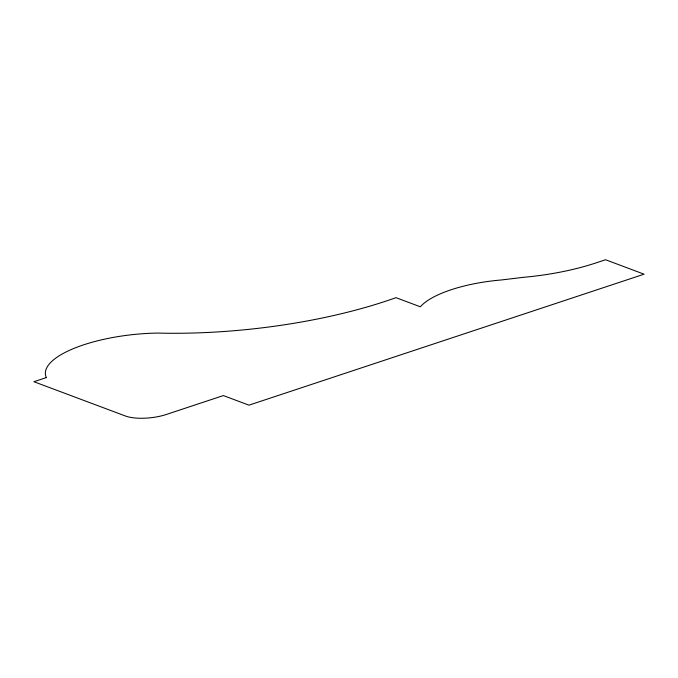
<?xml version="1.0" encoding="UTF-8"?>
<svg xmlns="http://www.w3.org/2000/svg" width="678" height="678" viewBox="0 0 678 678"><rect width="100%" height="100%" fill="white"/><g stroke="black" fill="none" stroke-linecap="round" stroke-linejoin="round"><path stroke-width="1.02" d="M46.341 377.587L33.9 381.714L125.481 416.021A29.408 9.721 -6 0 0 166.296 414.487L223.367 395.571L248.97 405.164L644.1 274.183L605.547 259.742L594.903 263.267A122.506 40.494 -6 0 1 523.458 277.319L501.254 279.98A82.64 27.315 -6 0 0 420.36 306.803L395.986 297.667A250.572 82.818 -6 0 1 157.466 333.076A91.716 30.315 -6 0 0 46.341 377.587"/></g></svg>
